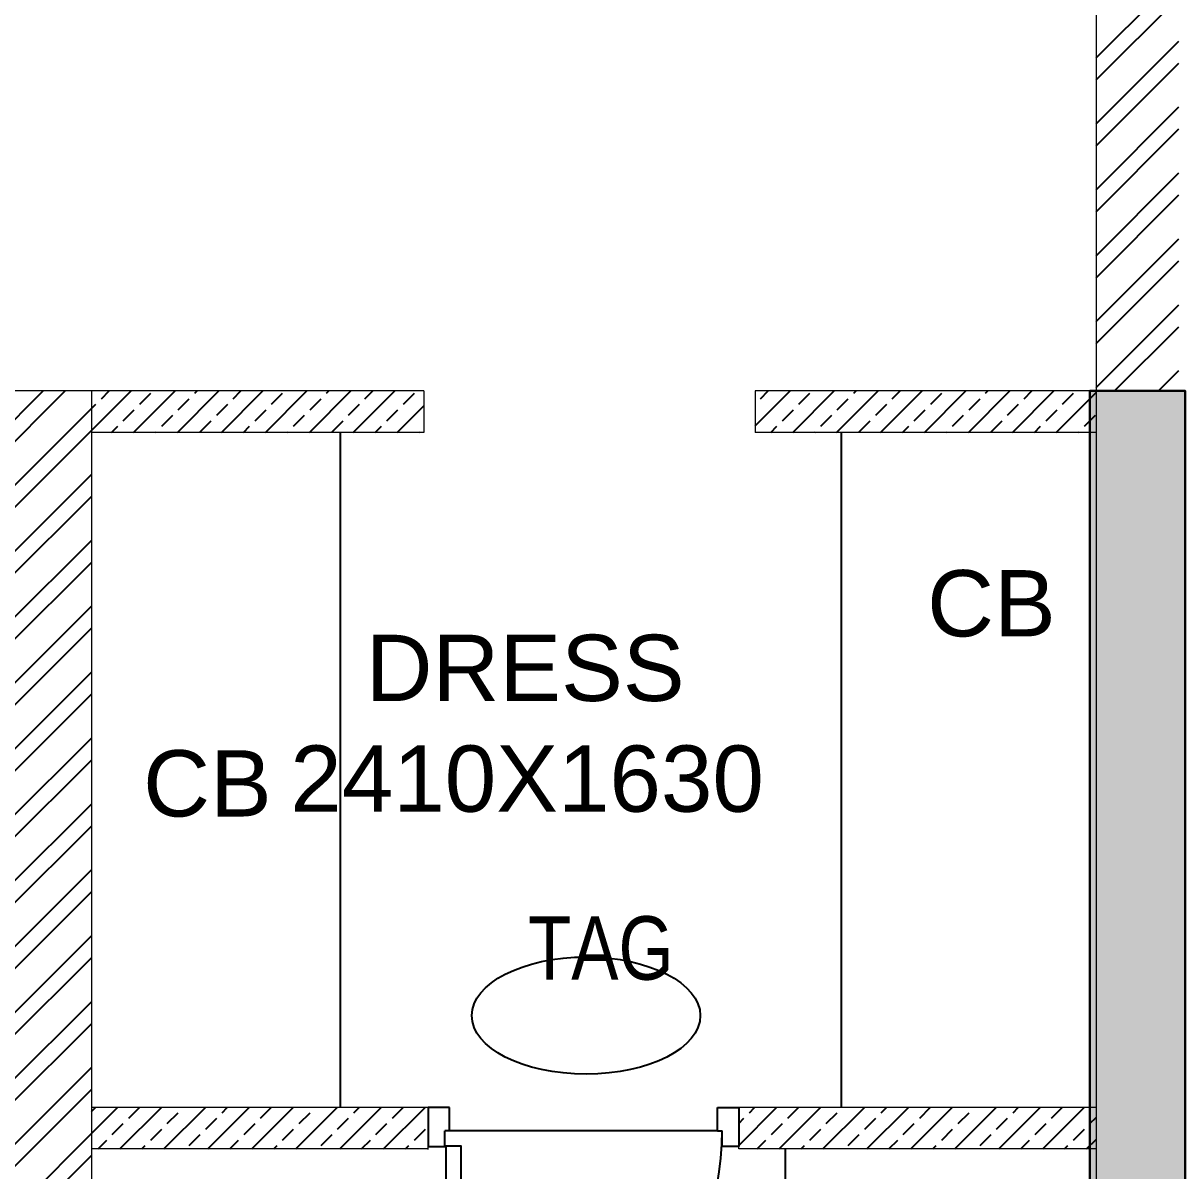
# Model space of a CAD drawing. Header units: millimetres. Extents: x 1255966 to 1543449, y 318653 to 465396.
# Drawn here: x 1401181 to 1403971, y 416106 to 418877 of the extents above; entities that cross this region are included whole.
import ezdxf
from ezdxf.enums import TextEntityAlignment as Align

# ---------------------------------------------------------------- set-up
doc = ezdxf.new("R2010")
doc.units = ezdxf.units.MM
doc.header["$LTSCALE"] = 500
doc.header["$MEASUREMENT"] = 0
doc.layers.get('Defpoints').update_dxf_attribs({"lineweight": 0})
for name, color, linetype in [('AHC-A-FURNITURE', 2, 'Continuous'), ('DOOR', 8, 'Continuous'), ('Drop', 143, 'Continuous'), ('FURNITURE', 251, 'Continuous'), ('TEXT-RM NAME', 6, 'Continuous'), ('TOWER AREA COLUMN.', 6, 'Continuous')]:
    doc.layers.add(name, color=color, linetype=linetype)
doc.layers.add('TOWER COL HATCH', color=253, linetype='Continuous', lineweight=20)
doc.layers.add('Wall', color=2, linetype='Continuous', lineweight=15)
doc.styles.add('simplex', font='simplex.shx')
doc.styles.get("Standard").update_dxf_attribs({"font": 'arial.ttf'})

# ---------------------------------------------------------------- blocks, each defined once
blk = doc.blocks.new('DOOR 750')
at = {"layer": 'DOOR', "ltscale": 100}
for p, q in [((0, 730), (100, 730)), ((0, 675), (0, 730)), ((100, 730), (100, 687)), ((100, 687), (60, 687)), ((60, 675), (60, 687)), ((60, 675), (0, 675)), ((60, 675), (60, -15)), ((60, -15), (0, -15)), ((0, -15), (0, -70)), ((60, -15), (60, -27)), ((100, -27), (60, -27)), ((100, -70), (100, -27)), ((0, -70), (100, -70))]:
    blk.add_line(p, q, dxfattribs=at)
blk.add_lwpolyline([(99.6, -24.6), (787.7, -24.6), (787.7, 15.4), (99.6, 15.4)], close=True, dxfattribs=at)
at = {"layer": 'DOOR', "linetype": 'Continuous'}
blk.add_arc((62, -40.9), 727.9, 4.4383, 90.1592, dxfattribs=at)
at = {"layer": 'Defpoints', "ltscale": 100, "style": 'simplex', "width": 0.8}
blk.add_attdef('D750', (284.7, 36.5), '', height=100, dxfattribs=at)

msp = doc.modelspace()

# ---------------------------------------------------------------- hatches: boundary and pattern name
at = {"layer": 'AHC-A-FURNITURE', "ltscale": 50, "true_color": 0x5b5b5b}
h = msp.add_hatch(dxfattribs=at)
h.set_pattern_fill('ANSI32', color=251, scale=300)
h.set_pattern_definition([(45, (1157523.66, 1001598.29), (-79.549513, 79.549513), []), (45, (1157576.69, 1001598.29), (-79.549513, 79.549513), [])])
h.paths.add_polyline_path([(1401345.6, 417988.9), (1397625.6, 417988.9), (1397625.6, 417788.9), (1401145.6, 417788.9), (1401145.6, 415548.9), (1401345.6, 415548.9)])
h = msp.add_hatch(dxfattribs=at)
h.set_pattern_fill('ANSI33', color=251, scale=300)
h.set_pattern_definition([(45, (1157523.66, 1001598.29), (-53.033009, 53.033009), []), (45, (1157576.69, 1001598.29), (-53.033009, 53.033009), [37.5, -18.75])])
h.paths.add_polyline_path([(1403770.6, 417988.9), (1402948.1, 417988.9), (1402948.1, 417888.9), (1403770.6, 417888.9)])
h.paths.add_polyline_path([(1402148.1, 417988.9), (1401345.6, 417988.9), (1401345.6, 417888.9), (1402148.1, 417888.9)])
h.paths.add_polyline_path([(1402158.1, 416258.9), (1401345.6, 416258.9), (1401345.6, 416158.9), (1402158.1, 416158.9)])
h.paths.add_polyline_path([(1403770.6, 416258.9), (1402908.1, 416258.9), (1402908.1, 416172.8), (1402908.1, 416158.9), (1403770.6, 416158.9)])
at = {"layer": 'TOWER COL HATCH'}
h = msp.add_hatch(color=253, dxfattribs=at)
h.dxf.hatch_style = 1
h.paths.add_polyline_path([(1403985.6, 414388.9), (1403985.6, 417988.9), (1403755.6, 417988.9), (1403755.6, 414388.9)])
h = msp.add_hatch(color=253, dxfattribs=at)
h.dxf.hatch_style = 1
h.paths.add_polyline_path([(1403755.6, 414388.9), (1403755.6, 417988.9), (1403985.6, 417988.9), (1403985.6, 414388.9)])

# ---------------------------------------------------------------- linework, layer by layer
at = {"linetype": 'Continuous'}
msp.add_ellipse((1402539.6, 416480.9), major_axis=(275.7, 0), ratio=0.512885, dxfattribs=at)
at = {"layer": 'AHC-A-FURNITURE', "color": 251, "linetype": 'Continuous', "ltscale": 50, "true_color": 0x5b5b5b}
for p, q in [((1403770.6, 418792.6), (1403970.6, 418992.6)), ((1403770.6, 418739.5), (1403970.6, 418939.5)), ((1403770.6, 418633.5), (1403970.6, 418833.5)), ((1403770.6, 418580.4), (1403970.6, 418780.4)), ((1403770.6, 418474.4), (1403970.6, 418674.4)), ((1403770.6, 418421.3), (1403970.6, 418621.3)), ((1403770.6, 418315.3), (1403970.6, 418515.3)), ((1403770.6, 418262.2), (1403970.6, 418462.2)), ((1403770.6, 418156.2), (1403970.6, 418356.2)), ((1403770.6, 418103.1), (1403970.6, 418303.1)), ((1403770.6, 417997.1), (1403970.6, 418197.1)), ((1403815.5, 417988.9), (1403970.6, 418144)), ((1403921.5, 417988.9), (1403970.6, 418038))]:
    msp.add_line(p, q, dxfattribs=at)
at = {"layer": 'Drop'}
msp.add_line((1403020.6, 416158.9), (1403020.6, 414618.9), dxfattribs=at)
at = {"layer": 'FURNITURE'}
for p, q in [((1401945.6, 417888.9), (1401945.6, 416258.9)), ((1403155.6, 417888.9), (1403155.6, 416258.9))]:
    msp.add_line(p, q, dxfattribs=at)
at = {"layer": 'TOWER AREA COLUMN.'}
for points in [[(1403985.6, 414388.9), (1403985.6, 417988.9), (1403755.6, 417988.9), (1403755.6, 414388.9)], [(1403755.6, 414388.9), (1403755.6, 417988.9), (1403985.6, 417988.9), (1403985.6, 414388.9)]]:
    msp.add_lwpolyline(points, close=True, dxfattribs=at)
at = {"layer": 'Wall'}
for p, q in [((1403770.6, 421568.9), (1403770.6, 414388.9)), ((1402148.1, 417988.9), (1397625.6, 417988.9)), ((1401345.6, 417988.9), (1401345.6, 415548.9)), ((1402148.1, 417988.9), (1402148.1, 417888.9)), ((1403770.6, 417988.9), (1402948.1, 417988.9)), ((1402948.1, 417988.9), (1402948.1, 417888.9)), ((1402148.1, 417888.9), (1401345.6, 417888.9)), ((1403770.6, 417888.9), (1402948.1, 417888.9)), ((1402158.1, 416258.9), (1401345.6, 416258.9)), ((1402158.1, 416158.9), (1402158.1, 416258.9)), ((1403770.6, 416258.9), (1402908.1, 416258.9)), ((1402908.1, 416158.9), (1402908.1, 416258.9)), ((1402158.1, 416158.9), (1401345.6, 416158.9)), ((1403770.6, 416158.9), (1402908.1, 416158.9))]:
    msp.add_line(p, q, dxfattribs=at)

# ---------------------------------------------------------------- block references
at = {"layer": 'DOOR', "xscale": 0.9374999999999002, "yscale": 0.9374999999999002, "zscale": 0.9374999999999002, "rotation": 270}
msp.add_blockref('DOOR 750', (1402223.8, 416258.9), dxfattribs=at)

# ---------------------------------------------------------------- texts
at = {"width": 0.8}
msp.add_attdef('TAG', text='', height=153.1, dxfattribs=at).set_placement((1402575.1, 416644.1), align=Align.MIDDLE_CENTER)
at = {"layer": 'TEXT-RM NAME'}
for p in [(1403362.9, 417396.3), (1401470.3, 416961.5)]:
    msp.add_text('CB', height=160, dxfattribs=at).set_placement(p)
for s, p in [('DRESS', (1402007.4, 417240.3)), ('2410X1630', (1401825.5, 416973))]:
    msp.add_text(s, height=160, rotation=360, dxfattribs=at).set_placement(p)

doc.saveas('drawing.dxf')
